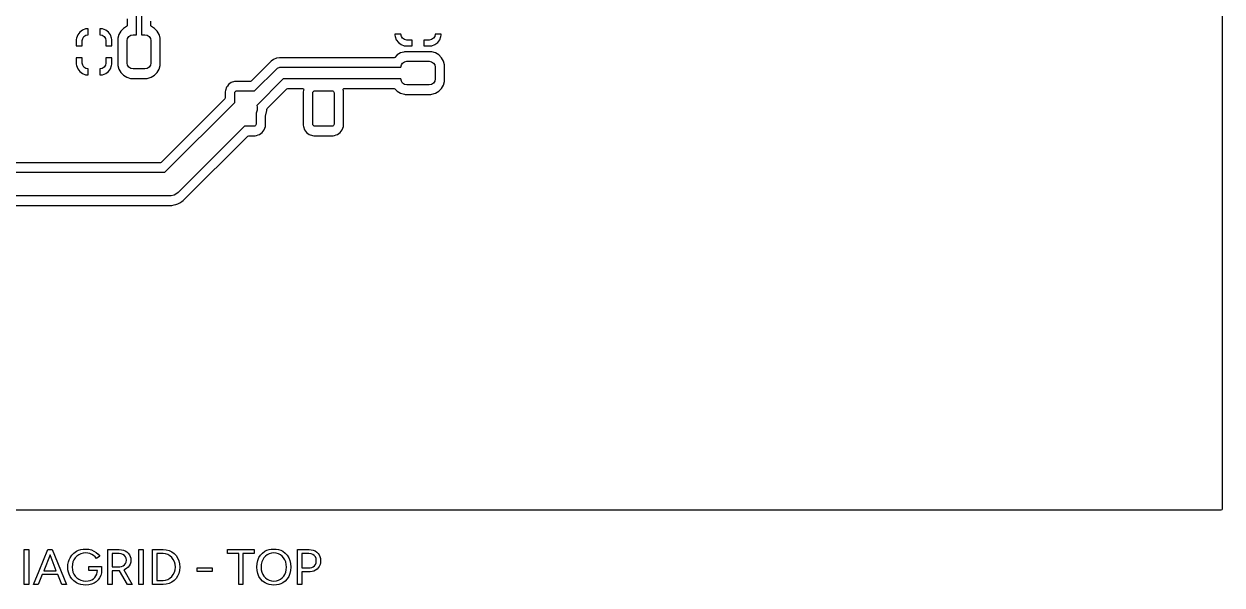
# Model space of a CAD drawing. Extents: x 5 to 95, y 1.8 to 60.
# Drawn here: x 44.3 to 95, y 1.8 to 25.6 of the extents above; entities that cross this region are included whole.
import ezdxf

# ---------------------------------------------------------------- set-up
doc = ezdxf.new("R2010")
doc.units = 0
doc.layers.add('BLACK', color=7, linetype='CONTINUOUS')

msp = doc.modelspace()

# ---------------------------------------------------------------- linework, layer by layer
at = {"layer": 'BLACK', "linetype": 'CONTINUOUS'}
for p, q in [((95, 59.951), (95, 5.049)), ((49.1, 25.125), (49.1, 26.175)), ((49.3, 26.175), (49.3, 25.125)), ((46.942626, 25.368598), (46.807908, 25.318351)), ((46.942627, 25.368598), (46.942626, 25.368598)), ((47.002166, 25.375), (46.942627, 25.368598)), ((47.05, 25.375), (47.002166, 25.375)), ((47.05, 25.125), (47.05, 25.375)), ((47.597834, 25.375), (47.55, 25.375)), ((47.55, 25.375), (47.55, 25.125)), ((47.657373, 25.368598), (47.597834, 25.375)), ((47.792091, 25.318351), (47.657373, 25.368598)), ((48.548132, 25.393078), (48.431921, 25.276867)), ((48.548135, 25.393081), (48.548132, 25.393078)), ((48.675445, 25.468371), (48.548135, 25.393081)), ((48.685148, 25.475898), (48.675445, 25.468371)), ((48.6995, 25.510546), (48.685148, 25.475898)), ((48.6995, 25.789453), (48.6995, 25.510546)), ((49.7005, 25.510546), (49.7005, 25.697832)), ((49.702039, 25.49836), (49.7005, 25.510546)), ((49.724556, 25.46837), (49.702039, 25.49836)), ((49.851865, 25.393081), (49.724556, 25.46837)), ((49.968081, 25.276865), (49.851865, 25.393081)), ((46.556401, 24.982372), (46.55, 24.922834)), ((46.55, 24.922834), (46.55, 24.65)), ((46.606648, 25.117091), (46.556401, 24.982373)), ((46.556401, 24.982373), (46.556401, 24.982372)), ((46.692811, 25.232188), (46.606648, 25.117091)), ((46.807908, 25.318351), (46.692811, 25.232188)), ((46.8, 24.875), (46.81903, 24.970671)), ((46.8, 24.65), (46.8, 24.875)), ((46.81903, 24.970671), (46.873223, 25.051777)), ((46.873223, 25.051777), (46.954329, 25.10597)), ((46.954329, 25.10597), (47.05, 25.125)), ((47.55, 25.125), (47.645671, 25.10597)), ((47.645671, 25.10597), (47.726777, 25.051777)), ((47.726777, 25.051777), (47.78097, 24.970671)), ((47.78097, 24.970671), (47.8, 24.875)), ((47.907188, 25.232188), (47.792091, 25.318351)), ((47.8, 24.875), (47.8, 24.65)), ((47.993351, 25.117091), (47.907188, 25.232188)), ((48.043598, 24.982373), (47.993351, 25.117091)), ((48.043598, 24.982372), (48.043598, 24.982373)), ((48.05, 24.922834), (48.043598, 24.982372)), ((48.05, 24.65), (48.05, 24.922834)), ((48.302401, 24.977567), (48.2995, 24.940696)), ((48.2995, 24.940696), (48.2995, 23.859303)), ((48.348256, 25.135399), (48.302401, 24.977569)), ((48.302401, 24.977569), (48.302401, 24.977567)), ((48.431917, 25.276862), (48.348256, 25.135399)), ((48.431921, 25.276867), (48.431917, 25.276862)), ((48.7, 24.875), (48.71903, 24.970671)), ((48.7, 23.925), (48.7, 24.875)), ((48.71903, 24.970671), (48.773223, 25.051777)), ((48.773223, 25.051777), (48.854329, 25.10597)), ((48.854329, 25.10597), (48.95, 25.125)), ((48.95, 25.125), (49.1, 25.125)), ((49.3, 25.125), (49.45, 25.125)), ((49.45, 25.125), (49.545671, 25.10597)), ((49.545671, 25.10597), (49.626777, 25.051777)), ((49.626777, 25.051777), (49.68097, 24.970671)), ((49.68097, 24.970671), (49.7, 24.875)), ((49.7, 24.875), (49.7, 23.925)), ((50.051744, 25.135398), (49.968081, 25.276865)), ((50.0614, 25.102163), (50.051744, 25.135398)), ((50.097598, 24.977569), (50.0614, 25.102163)), ((50.1005, 24.940694), (50.097598, 24.977569)), ((50.1005, 23.859306), (50.1005, 24.940694)), ((60.275, 25.149998), (60.025, 25.149998)), ((60.025, 25.149998), (60.025, 25.102163)), ((60.025, 25.102163), (60.031401, 25.042625)), ((60.031401, 25.042625), (60.031401, 25.042624)), ((60.031401, 25.042624), (60.081648, 24.907906)), ((60.081648, 24.907906), (60.167811, 24.792809)), ((60.29403, 25.054327), (60.275, 25.149998)), ((60.348223, 24.973221), (60.29403, 25.054327)), ((60.429329, 24.919028), (60.348223, 24.973221)), ((60.525, 24.899998), (60.429329, 24.919028)), ((60.75, 24.899998), (60.525, 24.899998)), ((60.75, 24.649998), (60.75, 24.899998)), ((61.475, 24.899998), (61.25, 24.899998)), ((61.25, 24.899998), (61.25, 24.649998)), ((61.570671, 24.919028), (61.475, 24.899998)), ((61.651777, 24.973221), (61.570671, 24.919028)), ((61.70597, 25.054327), (61.651777, 24.973221)), ((61.725, 25.149998), (61.70597, 25.054327)), ((61.975, 25.149998), (61.725, 25.149998)), ((61.832188, 24.792809), (61.918351, 24.907906)), ((61.918351, 24.907906), (61.968598, 25.042624)), ((61.968598, 25.042625), (61.975, 25.102163)), ((61.968598, 25.042624), (61.968598, 25.042625)), ((61.975, 25.102163), (61.975, 25.149998)), ((46.55, 24.65), (46.8, 24.65)), ((47.8, 24.65), (48.05, 24.65)), ((60.264602, 24.351744), (60.123135, 24.268081)), ((60.167811, 24.792809), (60.282908, 24.706646)), ((60.405028, 24.392542), (60.264602, 24.351744)), ((60.282908, 24.706646), (60.417626, 24.656399)), ((60.42243, 24.397598), (60.405028, 24.392542)), ((60.417626, 24.656399), (60.477166, 24.649998)), ((60.422431, 24.397598), (60.42243, 24.397598)), ((60.459306, 24.4005), (60.422431, 24.397598)), ((61.540694, 24.4005), (60.459306, 24.4005)), ((60.477166, 24.649998), (60.75, 24.649998)), ((61.25, 24.649998), (61.522834, 24.649998)), ((61.522834, 24.649998), (61.582372, 24.656399)), ((61.577569, 24.397598), (61.540694, 24.4005)), ((61.735398, 24.351744), (61.577569, 24.397598)), ((61.582372, 24.656399), (61.582373, 24.656399)), ((61.582373, 24.656399), (61.717091, 24.706646)), ((61.717091, 24.706646), (61.832188, 24.792809)), ((61.876865, 24.268081), (61.735398, 24.351744)), ((46.8, 24.15), (46.55, 24.15)), ((46.55, 24.15), (46.55, 23.877165)), ((46.55, 23.877165), (46.556401, 23.817627)), ((46.556401, 23.817627), (46.556401, 23.817626)), ((46.556401, 23.817626), (46.606648, 23.682908)), ((46.8, 23.925), (46.8, 24.15)), ((46.81903, 23.829329), (46.8, 23.925)), ((46.873223, 23.748223), (46.81903, 23.829329)), ((47.78097, 23.829329), (47.726777, 23.748223)), ((47.8, 23.925), (47.78097, 23.829329)), ((48.05, 24.15), (47.8, 24.15)), ((47.8, 24.15), (47.8, 23.925)), ((47.993351, 23.682908), (48.043598, 23.817626)), ((48.043598, 23.817627), (48.05, 23.877165)), ((48.043598, 23.817626), (48.043598, 23.817627)), ((48.05, 23.877165), (48.05, 24.15)), ((48.2995, 23.859303), (48.302401, 23.822432)), ((48.302401, 23.822432), (48.302401, 23.82243)), ((48.302401, 23.82243), (48.348256, 23.6646)), ((48.71903, 23.829329), (48.7, 23.925)), ((48.773223, 23.748223), (48.71903, 23.829329)), ((49.68097, 23.829329), (49.626777, 23.748223)), ((49.7, 23.925), (49.68097, 23.829329)), ((50.051744, 23.664602), (50.095641, 23.815694)), ((50.095641, 23.815694), (50.097598, 23.82243)), ((50.097598, 23.822432), (50.09911, 23.841649)), ((50.097598, 23.82243), (50.097598, 23.822432)), ((50.09911, 23.841649), (50.1005, 23.859306)), ((54.785329, 24.005275), (53.944905, 23.164851)), ((54.792996, 24.010398), (54.785329, 24.005275)), ((54.891873, 24.076465), (54.792996, 24.010398)), ((55.010256, 24.125501), (54.891873, 24.076465)), ((55.135931, 24.1505), (55.010256, 24.125501)), ((59.985258, 24.1505), (55.135931, 24.1505)), ((60.019906, 24.164852), (59.985258, 24.1505)), ((60.123132, 24.268078), (60.019906, 24.164852)), ((60.123135, 24.268081), (60.123132, 24.268078)), ((60.275, 23.75), (60.29403, 23.845671)), ((60.29403, 23.845671), (60.348223, 23.926777)), ((60.348223, 23.926777), (60.429329, 23.98097)), ((60.429329, 23.98097), (60.525, 24)), ((60.525, 24), (61.475, 24)), ((61.475, 24), (61.570671, 23.98097)), ((61.570671, 23.98097), (61.651777, 23.926777)), ((61.651777, 23.926777), (61.70597, 23.845671)), ((61.70597, 23.845671), (61.725, 23.75)), ((61.993081, 24.151865), (61.876865, 24.268081)), ((62.076744, 24.010398), (61.993081, 24.151865)), ((62.122598, 23.852569), (62.076744, 24.010398)), ((62.1255, 23.815694), (62.122598, 23.852569)), ((62.1255, 23.184306), (62.1255, 23.815694)), ((46.606648, 23.682908), (46.692811, 23.567811)), ((46.692811, 23.567811), (46.807908, 23.481648)), ((46.807908, 23.481648), (46.942626, 23.431401)), ((46.954329, 23.69403), (46.873223, 23.748223)), ((46.942626, 23.431401), (47.002166, 23.425)), ((47.05, 23.675), (46.954329, 23.69403)), ((47.002166, 23.425), (47.05, 23.425)), ((47.05, 23.425), (47.05, 23.675)), ((47.645671, 23.69403), (47.55, 23.675)), ((47.55, 23.675), (47.55, 23.425)), ((47.55, 23.425), (47.597834, 23.425)), ((47.597834, 23.425), (47.657372, 23.431401)), ((47.726777, 23.748223), (47.645671, 23.69403)), ((47.657372, 23.431401), (47.657373, 23.431401)), ((47.657373, 23.431401), (47.792091, 23.481648)), ((47.792091, 23.481648), (47.907188, 23.567811)), ((47.907188, 23.567811), (47.993351, 23.682908)), ((48.348256, 23.6646), (48.431917, 23.523137)), ((48.431917, 23.523137), (48.431921, 23.523132)), ((48.431921, 23.523132), (48.548132, 23.406921)), ((48.548132, 23.406921), (48.548137, 23.406917)), ((48.548137, 23.406917), (48.689601, 23.323256)), ((48.689601, 23.323256), (48.689599, 23.323256)), ((48.689599, 23.323256), (48.847431, 23.277401)), ((48.854329, 23.69403), (48.773223, 23.748223)), ((48.95, 23.675), (48.854329, 23.69403)), ((49.45, 23.675), (48.95, 23.675)), ((49.545671, 23.69403), (49.45, 23.675)), ((49.626777, 23.748223), (49.545671, 23.69403)), ((49.552569, 23.277401), (49.710399, 23.323256)), ((49.710399, 23.323256), (49.851862, 23.406917)), ((49.851862, 23.406917), (49.851863, 23.406917)), ((49.851863, 23.406917), (49.851865, 23.406919)), ((49.851865, 23.406919), (49.968081, 23.523135)), ((49.968081, 23.523135), (50.051744, 23.664602)), ((54.090399, 22.743953), (55.023223, 23.676776)), ((55.023223, 23.676776), (55.061102, 23.707862)), ((55.061102, 23.707862), (55.061107, 23.707867)), ((55.061107, 23.707867), (55.151227, 23.745196)), ((55.151227, 23.745196), (55.2, 23.75)), ((55.2, 23.75), (60.275, 23.75)), ((61.725, 23.75), (61.725, 23.25)), ((48.847431, 23.277401), (48.884303, 23.2745)), ((48.884303, 23.2745), (48.884306, 23.2745)), ((48.884306, 23.2745), (49.515696, 23.2745)), ((49.515696, 23.2745), (49.552567, 23.277401)), ((49.552567, 23.277401), (49.552569, 23.277401)), ((52.905072, 22.897491), (52.855779, 22.765331)), ((52.938805, 22.942552), (52.905072, 22.897491)), ((52.989597, 23.010403), (52.938805, 22.942552)), ((53.102509, 23.094927), (52.989597, 23.010403)), ((53.10251, 23.094928), (53.102509, 23.094928)), ((53.102509, 23.094928), (53.102509, 23.094927)), ((53.102511, 23.094929), (53.10251, 23.094928)), ((53.234665, 23.144219), (53.102511, 23.094929)), ((53.250598, 23.145931), (53.234665, 23.144219)), ((53.293078, 23.150499), (53.250598, 23.145931)), ((53.910257, 23.150499), (53.293078, 23.150499)), ((53.944905, 23.164851), (53.910257, 23.150499)), ((55.303553, 23.25), (54.17947, 22.125916)), ((54.614851, 21.994905), (55.455094, 22.835148)), ((60.275, 23.25), (55.303553, 23.25)), ((55.455094, 22.835148), (55.489742, 22.8495)), ((55.489742, 22.8495), (56.116599, 22.8495)), ((56.116599, 22.8495), (56.151247, 22.835148)), ((56.151247, 22.835148), (56.165599, 22.8005)), ((56.165599, 22.8005), (56.16251, 22.783377)), ((57.83749, 22.783377), (57.838829, 22.820856)), ((57.838829, 22.820856), (57.866278, 22.846411)), ((57.866278, 22.846411), (57.883401, 22.8495)), ((57.883401, 22.8495), (59.985258, 22.8495)), ((59.985258, 22.8495), (60.019906, 22.835148)), ((60.019906, 22.835148), (60.123132, 22.731921)), ((60.29403, 23.154329), (60.275, 23.25)), ((60.348223, 23.073223), (60.29403, 23.154329)), ((60.429329, 23.01903), (60.348223, 23.073223)), ((60.525, 23), (60.429329, 23.01903)), ((61.475, 23), (60.525, 23)), ((61.570671, 23.01903), (61.475, 23)), ((61.651777, 23.073223), (61.570671, 23.01903)), ((61.70597, 23.154329), (61.651777, 23.073223)), ((61.725, 23.25), (61.70597, 23.154329)), ((61.876865, 22.731919), (61.993081, 22.848135)), ((61.993081, 22.848135), (62.076744, 22.989602)), ((62.076744, 22.989602), (62.122598, 23.147431)), ((62.122598, 23.147431), (62.1255, 23.184306)), ((52.835148, 22.408647), (50.141352, 19.714852)), ((52.8495, 22.443295), (52.835148, 22.408647)), ((52.855779, 22.765331), (52.8495, 22.706921)), ((52.8495, 22.706921), (52.8495, 22.443295)), ((53.25, 22.66), (53.256851, 22.694442)), ((53.25, 22.257106), (53.25, 22.66)), ((53.256851, 22.694442), (53.27636, 22.72364)), ((53.27636, 22.72364), (53.305558, 22.743149)), ((53.305558, 22.743149), (53.34, 22.75)), ((53.34, 22.75), (54.06, 22.75)), ((54.06, 22.75), (54.090399, 22.743953)), ((56.155779, 22.76533), (56.1495, 22.706921)), ((56.1495, 22.706921), (56.1495, 21.293078)), ((56.15578, 22.765332), (56.155779, 22.76533)), ((56.16251, 22.783377), (56.15578, 22.765332)), ((56.55, 22.66), (56.556851, 22.694442)), ((56.55, 21.34), (56.55, 22.66)), ((56.556851, 22.694442), (56.57636, 22.72364)), ((56.57636, 22.72364), (56.605558, 22.743149)), ((56.605558, 22.743149), (56.64, 22.75)), ((56.64, 22.75), (57.36, 22.75)), ((57.36, 22.75), (57.394442, 22.743149)), ((57.394442, 22.743149), (57.42364, 22.72364)), ((57.42364, 22.72364), (57.443149, 22.694442)), ((57.443149, 22.694442), (57.45, 22.66)), ((57.45, 22.66), (57.45, 21.34)), ((57.844219, 22.765335), (57.83749, 22.783377)), ((57.846103, 22.747808), (57.844219, 22.765335)), ((57.850499, 22.706921), (57.846103, 22.747808)), ((57.850499, 22.706915), (57.850499, 22.706921)), ((57.850499, 22.706914), (57.850499, 22.706915)), ((57.8505, 21.293085), (57.850499, 22.706914)), ((60.123132, 22.731921), (60.123137, 22.731917)), ((60.123137, 22.731917), (60.264601, 22.648256)), ((60.264601, 22.648256), (60.264599, 22.648256)), ((60.264599, 22.648256), (60.422431, 22.602401)), ((60.422431, 22.602401), (60.459303, 22.5995)), ((60.459303, 22.5995), (60.459306, 22.5995)), ((60.459306, 22.5995), (61.540696, 22.5995)), ((61.540696, 22.5995), (61.577567, 22.602401)), ((61.577567, 22.602401), (61.577569, 22.602401)), ((61.577569, 22.602401), (61.735399, 22.648256)), ((61.735399, 22.648256), (61.876862, 22.731917)), ((61.876862, 22.731917), (61.876863, 22.731917)), ((61.876863, 22.731917), (61.876865, 22.731919)), ((50.292894, 19.3), (53.25, 22.257106)), ((54.16194, 21.808658), (54.15, 21.787977)), ((54.15, 21.787977), (54.15, 21.34)), ((54.195723, 21.934737), (54.16194, 21.808658)), ((54.17947, 22.125916), (54.195723, 22.065263)), ((54.195723, 22.065263), (54.195723, 21.934737)), ((54.565894, 21.737334), (54.600499, 21.911308)), ((54.600499, 21.960257), (54.614851, 21.994905)), ((54.600499, 21.911308), (54.600499, 21.960257)), ((54.143149, 21.305558), (54.12364, 21.27636)), ((54.15, 21.34), (54.143149, 21.305558)), ((54.54422, 21.234668), (54.550499, 21.293078)), ((54.550499, 21.690421), (54.554229, 21.709173)), ((54.5505, 21.293085), (54.550499, 21.690421)), ((54.550499, 21.293078), (54.5505, 21.293085)), ((54.554229, 21.709173), (54.565892, 21.73733)), ((54.565892, 21.73733), (54.565894, 21.737334)), ((56.1495, 21.293078), (56.15578, 21.234668)), ((56.556851, 21.305558), (56.55, 21.34)), ((56.57636, 21.27636), (56.556851, 21.305558)), ((57.443149, 21.305558), (57.42364, 21.27636)), ((57.45, 21.34), (57.443149, 21.305558)), ((57.84422, 21.234668), (57.850499, 21.293078)), ((57.850499, 21.293078), (57.8505, 21.293085)), ((53.657107, 21.25), (50.853553, 18.446447)), ((51.074036, 18.100536), (53.808647, 20.835148)), ((54.06, 21.25), (53.657107, 21.25)), ((53.808647, 20.835148), (53.843295, 20.8495)), ((53.843295, 20.8495), (54.106922, 20.8495)), ((54.094442, 21.256851), (54.06, 21.25)), ((54.12364, 21.27636), (54.094442, 21.256851)), ((54.106922, 20.849501), (54.165331, 20.85578)), ((54.106922, 20.8495), (54.106922, 20.849501)), ((54.165331, 20.85578), (54.165333, 20.85578)), ((54.165333, 20.85578), (54.165335, 20.855781)), ((54.165335, 20.855781), (54.240496, 20.883814)), ((54.240496, 20.883814), (54.29749, 20.905071)), ((54.29749, 20.905072), (54.410403, 20.989597)), ((54.29749, 20.905071), (54.29749, 20.905072)), ((54.410403, 20.989597), (54.494929, 21.102511)), ((54.494929, 21.102511), (54.544219, 21.234665)), ((54.544219, 21.234665), (54.54422, 21.234668)), ((56.15578, 21.234668), (56.205071, 21.102509)), ((56.205071, 21.102509), (56.289597, 20.989597)), ((56.289597, 20.989597), (56.402509, 20.905072)), ((56.402509, 20.905072), (56.402507, 20.905072)), ((56.402507, 20.905072), (56.534668, 20.855779)), ((56.534668, 20.855779), (56.593078, 20.8495)), ((56.605558, 21.256851), (56.57636, 21.27636)), ((56.593078, 20.8495), (56.593085, 20.8495)), ((56.593085, 20.8495), (57.406922, 20.8495)), ((56.64, 21.25), (56.605558, 21.256851)), ((57.36, 21.25), (56.64, 21.25)), ((57.394442, 21.256851), (57.36, 21.25)), ((57.42364, 21.27636), (57.394442, 21.256851)), ((57.406922, 20.849501), (57.465331, 20.85578)), ((57.406922, 20.8495), (57.406922, 20.849501)), ((57.465331, 20.85578), (57.465333, 20.85578)), ((57.465333, 20.85578), (57.465335, 20.855781)), ((57.465335, 20.855781), (57.540496, 20.883814)), ((57.540496, 20.883814), (57.59749, 20.905071)), ((57.59749, 20.905072), (57.710403, 20.989597)), ((57.59749, 20.905071), (57.59749, 20.905072)), ((57.710403, 20.989597), (57.794929, 21.102511)), ((57.794929, 21.102511), (57.844219, 21.234665)), ((57.844219, 21.234665), (57.84422, 21.234668)), ((18.007107, 19.3), (50.292894, 19.3)), ((50.106704, 19.7005), (18.193295, 19.7005)), ((50.141352, 19.714852), (50.106704, 19.7005)), ((50.5, 18.3), (17.8, 18.3)), ((50.565248, 18.304277), (50.5, 18.3)), ((50.565263, 18.304277), (50.565248, 18.304277)), ((50.691342, 18.33806), (50.565263, 18.304277)), ((50.804381, 18.403323), (50.691342, 18.33806)), ((50.804396, 18.403338), (50.804381, 18.403323)), ((50.853553, 18.446447), (50.804396, 18.403338)), ((17.711308, 17.8995), (50.588689, 17.8995)), ((50.588689, 17.8995), (50.588692, 17.8995)), ((50.588692, 17.8995), (50.692504, 17.920149)), ((50.692504, 17.920149), (50.762663, 17.934104)), ((50.762663, 17.934104), (50.762669, 17.934106)), ((50.762669, 17.934106), (50.844606, 17.968046)), ((50.844606, 17.968046), (50.926544, 18.001985)), ((50.926544, 18.001985), (51.014952, 18.061058)), ((51.014952, 18.061058), (51.014953, 18.061059)), ((51.014953, 18.061059), (51.014959, 18.061063)), ((51.014959, 18.061063), (51.074036, 18.100536)), ((94.951, 5), (5.049, 5)), ((94.985648, 5.014352), (94.951, 5)), ((95, 5.049), (94.985648, 5.014352)), ((44.350471, 1.855), (44.350471, 3.330898)), ((44.350471, 3.330898), (44.534843, 3.330898)), ((44.534843, 3.330898), (44.534843, 1.855)), ((44.978713, 2.438343), (45.342127, 3.330898)), ((45.437603, 3.103038), (45.170801, 2.438343)), ((45.342127, 3.330898), (45.529064, 3.330898)), ((45.704364, 2.438343), (45.437603, 3.103038)), ((45.529064, 3.330898), (45.530896, 3.330898)), ((45.530896, 3.330898), (46.131825, 1.855)), ((46.287164, 2.988073), (46.361017, 3.094613)), ((46.361017, 3.094613), (46.450846, 3.184132)), ((46.450846, 3.184132), (46.55809, 3.257991)), ((46.573982, 3.055004), (46.505381, 2.985406)), ((46.55809, 3.257991), (46.646045, 3.300198)), ((46.655543, 3.11227), (46.573982, 3.055004)), ((46.646045, 3.300198), (46.741027, 3.33079)), ((46.746013, 3.15409), (46.655543, 3.11227)), ((46.741027, 3.33079), (46.844082, 3.349613)), ((46.845653, 3.179661), (46.746013, 3.15409)), ((46.844082, 3.349613), (46.95642, 3.356086)), ((46.95642, 3.188474), (46.845653, 3.179661)), ((46.95642, 3.356086), (47.072866, 3.346337)), ((47.041411, 3.181222), (46.95642, 3.188474)), ((47.126687, 3.159165), (47.041411, 3.181222)), ((47.072866, 3.346337), (47.186222, 3.317068)), ((47.207991, 3.123903), (47.126687, 3.159165)), ((47.186222, 3.317068), (47.293682, 3.270725)), ((47.282301, 3.076733), (47.207991, 3.123903)), ((47.346938, 3.018877), (47.282301, 3.076733)), ((47.293682, 3.270725), (47.390836, 3.210547)), ((47.390836, 3.210547), (47.475762, 3.136978)), ((47.542236, 3.05411), (47.396606, 2.954184)), ((47.475762, 3.136978), (47.542236, 3.05411)), ((47.883688, 2.602199), (47.883688, 3.330898)), ((47.883688, 3.330898), (48.365457, 3.330898)), ((48.361243, 3.163286), (48.06806, 3.163286)), ((48.06806, 3.163286), (48.06806, 2.602199)), ((48.449908, 3.154029), (48.361243, 3.163286)), ((48.365457, 3.330898), (48.459748, 3.324223)), ((48.523382, 3.127818), (48.449908, 3.154029)), ((48.459748, 3.324223), (48.544039, 3.304958)), ((48.584909, 3.085342), (48.523382, 3.127818)), ((48.544039, 3.304958), (48.619897, 3.273745)), ((48.632622, 3.028586), (48.584909, 3.085342)), ((48.619897, 3.273745), (48.689095, 3.230276)), ((48.689095, 3.230276), (48.746467, 3.177637)), ((48.746467, 3.177637), (48.793187, 3.115201)), ((48.793187, 3.115201), (48.827479, 3.045228)), ((48.827479, 3.045228), (48.848371, 2.968274)), ((49.198203, 1.855), (49.198203, 3.330898)), ((49.198203, 3.330898), (49.382575, 3.330898)), ((49.382575, 3.330898), (49.382575, 1.855)), ((49.7668, 2.024626), (49.7668, 3.330898)), ((49.7668, 3.330898), (50.217062, 3.330898)), ((50.217062, 3.16118), (49.951173, 3.16118)), ((49.951173, 3.16118), (49.951173, 2.024626)), ((50.217062, 3.330898), (50.353632, 3.319986)), ((50.324401, 3.150305), (50.217062, 3.16118)), ((50.421676, 3.118407), (50.324401, 3.150305)), ((50.353632, 3.319986), (50.475411, 3.288437)), ((50.509776, 3.066752), (50.421676, 3.118407)), ((50.475411, 3.288437), (50.584983, 3.237017)), ((50.587639, 2.996224), (50.509776, 3.066752)), ((50.584983, 3.237017), (50.683402, 3.166474)), ((50.683402, 3.166474), (50.766344, 3.08017)), ((50.766344, 3.08017), (50.834935, 2.976532)), ((52.947575, 3.163286), (52.947575, 3.330898)), ((52.947575, 3.330898), (54.066451, 3.330898)), ((53.41588, 3.163286), (52.947575, 3.163286)), ((53.41588, 1.855), (53.41588, 3.163286)), ((54.066451, 3.163286), (53.598146, 3.163286)), ((53.598146, 3.163286), (53.598146, 1.855)), ((54.066451, 3.330898), (54.066451, 3.163286)), ((54.271981, 2.990179), (54.341533, 3.097144)), ((54.341533, 3.097144), (54.425849, 3.186195)), ((54.425849, 3.186195), (54.526055, 3.258999)), ((54.549139, 3.055439), (54.48601, 2.985617)), ((54.526055, 3.258999), (54.608878, 3.300835)), ((54.623599, 3.11227), (54.549139, 3.055439)), ((54.608878, 3.300835), (54.698325, 3.331094)), ((54.707199, 3.154191), (54.623599, 3.11227)), ((54.698325, 3.331094), (54.795427, 3.349692)), ((54.799145, 3.1797), (54.707199, 3.154191)), ((54.795427, 3.349692), (54.901395, 3.356086)), ((54.901395, 3.188474), (54.799145, 3.1797)), ((54.901395, 3.356086), (55.007294, 3.349642)), ((55.005036, 3.179641), (54.901395, 3.188474)), ((55.097266, 3.154079), (55.005036, 3.179641)), ((55.007294, 3.349642), (55.104553, 3.33088)), ((55.180198, 3.11227), (55.097266, 3.154079)), ((55.104553, 3.33088), (55.194363, 3.300313)), ((55.253976, 3.05551), (55.180198, 3.11227)), ((55.194363, 3.300313), (55.277743, 3.257991)), ((55.316754, 2.985696), (55.253976, 3.05551)), ((55.277743, 3.257991), (55.378601, 3.184434)), ((55.378601, 3.184434), (55.462886, 3.094994)), ((55.462886, 3.094994), (55.531816, 2.988073)), ((55.908531, 2.562266), (55.908531, 3.330898)), ((55.908531, 3.330898), (56.3903, 3.330898)), ((56.388193, 3.163286), (56.092903, 3.163286)), ((56.092903, 3.163286), (56.092903, 2.562266)), ((56.475043, 3.153575), (56.388193, 3.163286)), ((56.3903, 3.330898), (56.484492, 3.324002)), ((56.54822, 3.125793), (56.475043, 3.153575)), ((56.484492, 3.324002), (56.568771, 3.30408)), ((56.610759, 3.080122), (56.54822, 3.125793)), ((56.568771, 3.30408), (56.64474, 3.27173)), ((56.658775, 3.019804), (56.610759, 3.080122)), ((56.64474, 3.27173), (56.713711, 3.226783)), ((56.713711, 3.226783), (56.771119, 3.172086)), ((56.771119, 3.172086), (56.81803, 3.106866)), ((56.81803, 3.106866), (56.852166, 3.0341)), ((46.189161, 2.590842), (46.19564, 2.703214)), ((46.195596, 2.480685), (46.189161, 2.590842)), ((46.19564, 2.703214), (46.214465, 2.806079)), ((46.214465, 2.806079), (46.24503, 2.900676)), ((46.24503, 2.900676), (46.287164, 2.988073)), ((46.382345, 2.707391), (46.373534, 2.590842)), ((46.373534, 2.590842), (46.382103, 2.478465)), ((46.407696, 2.810481), (46.382345, 2.707391)), ((46.44873, 2.902343), (46.407696, 2.810481)), ((46.505381, 2.985406), (46.44873, 2.902343)), ((47.081625, 2.451441), (47.081625, 2.610534)), ((47.081625, 2.610534), (47.618806, 2.610534)), ((47.396606, 2.954184), (47.346938, 3.018877)), ((47.618806, 2.610534), (47.618806, 2.466553)), ((47.883688, 1.855), (47.883688, 2.602199)), ((48.06806, 2.602199), (48.390644, 2.602199)), ((48.390644, 2.602199), (48.466233, 2.611492)), ((48.466233, 2.611492), (48.531969, 2.638561)), ((48.531969, 2.638561), (48.588183, 2.681519)), ((48.588183, 2.681519), (48.632719, 2.738304)), ((48.677025, 2.534705), (48.604143, 2.49055)), ((48.661236, 2.962069), (48.632622, 3.028586)), ((48.632719, 2.738304), (48.661356, 2.805305)), ((48.671188, 2.882743), (48.661236, 2.962069)), ((48.661356, 2.805305), (48.671188, 2.882743)), ((48.737858, 2.587728), (48.677025, 2.534705)), ((48.787875, 2.650102), (48.737858, 2.587728)), ((48.82521, 2.720395), (48.787875, 2.650102)), ((48.84781, 2.797374), (48.82521, 2.720395)), ((48.85556, 2.882743), (48.84781, 2.797374)), ((48.848371, 2.968274), (48.85556, 2.882743)), ((50.651636, 2.911272), (50.587639, 2.996224)), ((50.700479, 2.813408), (50.651636, 2.911272)), ((50.730919, 2.707283), (50.700479, 2.813408)), ((50.741237, 2.592949), (50.730919, 2.707283)), ((50.730921, 2.478602), (50.741237, 2.592949)), ((50.834935, 2.976532), (50.884501, 2.862306)), ((50.884501, 2.862306), (50.915034, 2.735279)), ((50.915034, 2.735279), (50.92561, 2.592949)), ((50.92561, 2.592949), (50.915067, 2.45197)), ((51.654125, 2.40308), (51.654125, 2.562266)), ((51.654125, 2.562266), (52.289951, 2.562266)), ((52.289951, 2.562266), (52.289951, 2.40308)), ((54.180299, 2.592949), (54.191032, 2.740925)), ((54.191092, 2.446368), (54.180299, 2.592949)), ((54.191032, 2.740925), (54.221949, 2.872458)), ((54.221949, 2.872458), (54.271981, 2.990179)), ((54.372707, 2.706993), (54.364672, 2.592949)), ((54.364672, 2.592949), (54.372757, 2.477493)), ((54.395915, 2.809171), (54.372707, 2.706993)), ((54.433548, 2.901336), (54.395915, 2.809171)), ((54.48601, 2.985617), (54.433548, 2.901336)), ((55.369151, 2.901336), (55.316754, 2.985696)), ((55.406887, 2.809161), (55.369151, 2.901336)), ((55.430155, 2.706984), (55.406887, 2.809161)), ((55.43821, 2.592949), (55.430155, 2.706984)), ((55.430227, 2.477446), (55.43821, 2.592949)), ((55.531816, 2.988073), (55.581346, 2.870431)), ((55.581346, 2.870431), (55.611902, 2.73956)), ((55.611902, 2.73956), (55.622492, 2.592949)), ((55.622492, 2.592949), (55.611918, 2.446268)), ((55.908531, 1.855), (55.908531, 2.562266)), ((56.092903, 2.562266), (56.436461, 2.562266)), ((56.436461, 2.562266), (56.508748, 2.571802)), ((56.508748, 2.571802), (56.570482, 2.599512)), ((56.570482, 2.599512), (56.624315, 2.646346)), ((56.624315, 2.646346), (56.664592, 2.706211)), ((56.68792, 2.948142), (56.658775, 3.019804)), ((56.664592, 2.706211), (56.689401, 2.77704)), ((56.698137, 2.861769), (56.68792, 2.948142)), ((56.689401, 2.77704), (56.698137, 2.861769)), ((56.780222, 2.554988), (56.728291, 2.500003)), ((56.823342, 2.620884), (56.780222, 2.554988)), ((56.854603, 2.693296), (56.823342, 2.620884)), ((56.852166, 3.0341), (56.87314, 2.952986)), ((56.873784, 2.773102), (56.854603, 2.693296)), ((56.87314, 2.952986), (56.880403, 2.861769)), ((56.880403, 2.861769), (56.873784, 2.773102)), ((44.741198, 1.855), (44.978713, 2.438343)), ((45.104406, 2.27293), (44.936653, 1.855)), ((45.770749, 2.27293), (45.104406, 2.27293)), ((45.170801, 2.438343), (45.704364, 2.438343)), ((45.938476, 1.855), (45.770749, 2.27293)), ((46.214349, 2.379189), (46.195596, 2.480685)), ((46.244902, 2.285203), (46.214349, 2.379189)), ((46.287164, 2.197733), (46.244902, 2.285203)), ((46.361017, 2.091193), (46.287164, 2.197733)), ((46.450846, 2.001674), (46.361017, 2.091193)), ((46.382103, 2.478465), (46.406981, 2.376988)), ((46.406981, 2.376988), (46.447631, 2.284562)), ((46.447631, 2.284562), (46.503767, 2.200895)), ((46.503767, 2.200895), (46.572346, 2.130593)), ((46.572346, 2.130593), (46.654444, 2.072528)), ((46.654444, 2.072528), (46.745678, 2.030048)), ((46.745678, 2.030048), (46.845695, 2.004137)), ((47.441745, 2.451441), (47.081625, 2.451441)), ((47.133024, 2.022162), (47.208112, 2.054668)), ((47.208112, 2.054668), (47.276263, 2.09972)), ((47.276263, 2.09972), (47.333301, 2.154417)), ((47.333301, 2.154417), (47.380211, 2.219532)), ((47.380211, 2.219532), (47.414458, 2.292154)), ((47.470869, 2.047439), (47.393267, 1.972545)), ((47.414458, 2.292154), (47.435543, 2.373517)), ((47.435543, 2.373517), (47.441745, 2.451441)), ((47.534359, 2.136734), (47.470869, 2.047439)), ((47.58034, 2.236268), (47.534359, 2.136734)), ((47.608853, 2.349265), (47.58034, 2.236268)), ((47.617876, 2.46639), (47.608853, 2.349265)), ((47.618806, 2.466553), (47.617876, 2.46639)), ((48.342376, 2.432481), (48.06806, 2.432481)), ((48.06806, 2.432481), (48.06806, 1.855)), ((48.375066, 2.434777), (48.342376, 2.432481)), ((48.71451, 1.855), (48.375066, 2.434777)), ((48.604143, 2.49055), (48.555508, 2.471029)), ((48.555508, 2.471029), (48.91656, 1.855)), ((50.217062, 2.024626), (50.324401, 2.035501)), ((50.324401, 2.035501), (50.421676, 2.067399)), ((50.421676, 2.067399), (50.509776, 2.119054)), ((50.509776, 2.119054), (50.587639, 2.189582)), ((50.587639, 2.189582), (50.651646, 2.274595)), ((50.651646, 2.274595), (50.700479, 2.372397)), ((50.766392, 2.107729), (50.683449, 2.021072)), ((50.700479, 2.372397), (50.730921, 2.478602)), ((50.834935, 2.21138), (50.766392, 2.107729)), ((50.884565, 2.325583), (50.834935, 2.21138)), ((50.915067, 2.45197), (50.884565, 2.325583)), ((52.289951, 2.40308), (51.654125, 2.40308)), ((54.222291, 2.315093), (54.191092, 2.446368)), ((54.272989, 2.196634), (54.222291, 2.315093)), ((54.343365, 2.08914), (54.272989, 2.196634)), ((54.428734, 1.999756), (54.343365, 2.08914)), ((54.372757, 2.477493), (54.396012, 2.375035)), ((54.396012, 2.375035), (54.433548, 2.283554)), ((54.433548, 2.283554), (54.486064, 2.200112)), ((54.486064, 2.200112), (54.549853, 2.130554)), ((54.549853, 2.130554), (54.625706, 2.073536)), ((54.625706, 2.073536), (54.710673, 2.031623)), ((54.710673, 2.031623), (54.804029, 2.006107)), ((55.009873, 2.006143), (55.10105, 2.031681)), ((55.10105, 2.031681), (55.183312, 2.073536)), ((55.183312, 2.073536), (55.256466, 2.130266)), ((55.256466, 2.130266), (55.318571, 2.199759)), ((55.318571, 2.199759), (55.37025, 2.283463)), ((55.37025, 2.283463), (55.407273, 2.374952)), ((55.462907, 2.088995), (55.379281, 1.999638)), ((55.407273, 2.374952), (55.430227, 2.477446)), ((55.531816, 2.196634), (55.462907, 2.088995)), ((55.581377, 2.314981), (55.531816, 2.196634)), ((55.611918, 2.446268), (55.581377, 2.314981)), ((56.436461, 2.394654), (56.092903, 2.394654)), ((56.092903, 2.394654), (56.092903, 1.855)), ((56.522138, 2.401658), (56.436461, 2.394654)), ((56.598393, 2.421903), (56.522138, 2.401658)), ((56.666905, 2.454921), (56.598393, 2.421903)), ((56.728291, 2.500003), (56.666905, 2.454921)), ((44.534843, 1.855), (44.350471, 1.855)), ((44.936653, 1.855), (44.741198, 1.855)), ((46.131825, 1.855), (45.938476, 1.855)), ((46.55809, 1.927814), (46.450846, 2.001674)), ((46.64604, 1.885649), (46.55809, 1.927814)), ((46.741022, 1.855085), (46.64604, 1.885649)), ((46.844078, 1.836279), (46.741022, 1.855085)), ((46.95642, 1.829812), (46.844078, 1.836279)), ((46.845695, 2.004137), (46.95642, 1.995225)), ((46.95642, 1.995225), (47.049666, 2.002152)), ((47.083672, 1.839263), (46.95642, 1.829812)), ((47.049666, 2.002152), (47.133024, 2.022162)), ((47.197521, 1.866576), (47.083672, 1.839263)), ((47.300161, 1.910962), (47.197521, 1.866576)), ((47.393267, 1.972545), (47.300161, 1.910962)), ((48.06806, 1.855), (47.883688, 1.855)), ((48.91656, 1.855), (48.71451, 1.855)), ((49.382575, 1.855), (49.198203, 1.855)), ((49.7668, 1.855), (49.7668, 2.024626)), ((50.217062, 1.855), (49.7668, 1.855)), ((49.951173, 2.024626), (50.217062, 2.024626)), ((50.353579, 1.86602), (50.217062, 1.855)), ((50.475352, 1.897895), (50.353579, 1.86602)), ((50.584983, 1.949888), (50.475352, 1.897895)), ((50.683449, 2.021072), (50.584983, 1.949888)), ((53.598146, 1.855), (53.41588, 1.855)), ((54.530268, 1.926807), (54.428734, 1.999756)), ((54.614145, 1.88495), (54.530268, 1.926807)), ((54.704325, 1.854722), (54.614145, 1.88495)), ((54.801797, 1.836176), (54.704325, 1.854722)), ((54.907715, 1.829812), (54.801797, 1.836176)), ((54.804029, 2.006107), (54.907715, 1.997332)), ((54.907715, 1.997332), (55.009873, 2.006143)), ((55.012584, 1.836189), (54.907715, 1.829812)), ((55.108797, 1.854751), (55.012584, 1.836189)), ((55.197547, 1.884977), (55.108797, 1.854751)), ((55.279849, 1.926807), (55.197547, 1.884977)), ((55.379281, 1.999638), (55.279849, 1.926807)), ((56.092903, 1.855), (55.908531, 1.855))]:
    msp.add_line(p, q, dxfattribs=at)

doc.saveas('drawing.dxf')
